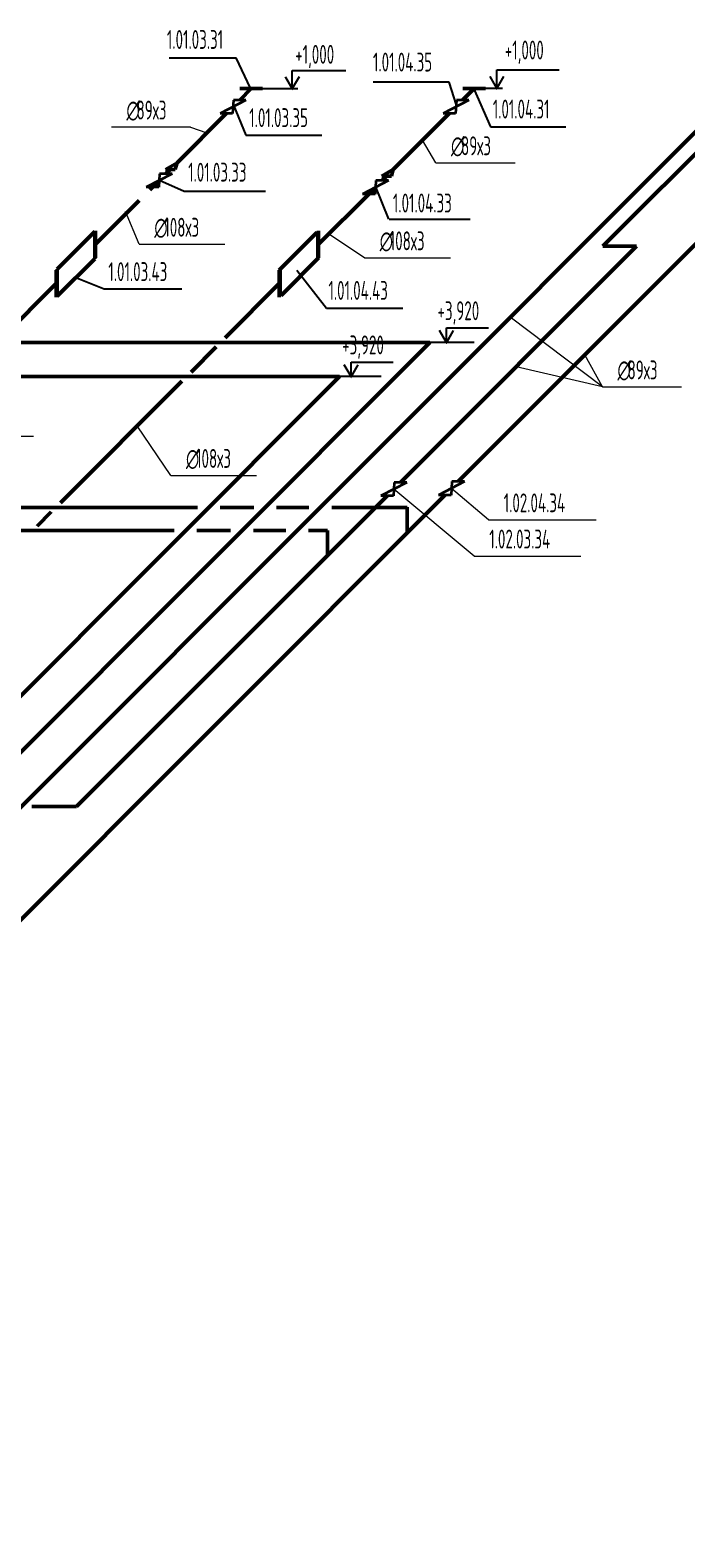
# Model space of a CAD drawing. Header units: millimetres. Extents: x -2281 to 17340, y -2563 to 4166.
# Drawn here: x 5839.3 to 5926.1, y 274.3 to 472.4 of the extents above; entities that cross this region are included whole.
import ezdxf

# ---------------------------------------------------------------- set-up
doc = ezdxf.new("R2010")
doc.units = ezdxf.units.MM
for name, pattern in [('K5LT32777', [0]), ('K5LT32781', [0]), ('K5LT32783', [0]), ('K5LT32788', [0]), ('K5LT32797', [0]), ('K5LT32799', [0]), ('K5LT32808', [0]), ('K5LT32823', [0]), ('K5LT_THIN', [0])]:
    doc.linetypes.add(name, pattern=pattern)
doc.layers.add('Системный слой', color=7, linetype='Continuous')
doc.styles.add('KTEXTSTYLE', font='GOST_AU.SHX', dxfattribs={"width": 0.96, "height": 5})

# ---------------------------------------------------------------- blocks, each defined once
blk = doc.blocks.new('U1374')
at = {"layer": 'Системный слой', "color": 7, "linetype": 'K5LT_THIN', "lineweight": 13}
for q in [(5851.91, 448.42), (5865.08, 444.1)]:
    blk.add_line((5853.74, 444.1), q, dxfattribs=at)
at = {"layer": 'Системный слой', "color": 7, "char_height": 2.5, "attachment_point": 1, "style": 'KTEXTSTYLE'}
for s, insert in [('\\H3.5;\\W0.965;\\Q15;\\Q0;\\W0.715;\\H2.50;∅', (5855.74, 447.6)), ('\\H3.5;\\W0.965;\\Q15;\\Q0;\\W0.715;\\H2.50;108х3', (5857.06, 447.6))]:
    blk.add_mtext(s, dxfattribs=dict(at, insert=insert))
blk = doc.blocks.new('U1375')
at = {"layer": 'Системный слой', "color": 7, "linetype": 'K5LT_THIN', "lineweight": 13}
for q in [(5878.83, 445.46), (5894.9, 442.31)]:
    blk.add_line((5883.56, 442.31), q, dxfattribs=at)
at = {"layer": 'Системный слой', "color": 7, "char_height": 2.5, "attachment_point": 1, "style": 'KTEXTSTYLE'}
for s, insert in [('\\H3.5;\\W0.965;\\Q15;\\Q0;\\W0.715;\\H2.50;∅', (5885.56, 445.81)), ('\\H3.5;\\W0.965;\\Q15;\\Q0;\\W0.715;\\H2.50;108х3', (5886.88, 445.81))]:
    blk.add_mtext(s, dxfattribs=dict(at, insert=insert))
blk = doc.blocks.new('U1378')
at = {"layer": 'Системный слой', "color": 7, "linetype": 'K5LT_THIN', "lineweight": 13}
for q in [(5891.22, 457.85), (5903.47, 454.87)]:
    blk.add_line((5892.99, 454.87), q, dxfattribs=at)
at = {"layer": 'Системный слой', "color": 7, "char_height": 2.5, "attachment_point": 1, "style": 'KTEXTSTYLE'}
for s, insert in [('\\H3.5;\\W0.965;\\Q15;\\Q0;\\W0.715;\\H2.50;∅', (5894.99, 458.37)), ('\\H3.5;\\W0.965;\\Q15;\\Q0;\\W0.715;\\H2.50;89х3', (5896.31, 458.37))]:
    blk.add_mtext(s, dxfattribs=dict(at, insert=insert))
blk = doc.blocks.new('U1379')
at = {"layer": 'Системный слой', "color": 7, "linetype": 'K5LT_THIN', "lineweight": 13}
for q in [(5850.05, 459.59), (5862.69, 458.82)]:
    blk.add_line((5860.54, 459.59), q, dxfattribs=at)
at = {"layer": 'Системный слой', "color": 7, "char_height": 2.5, "attachment_point": 1, "style": 'KTEXTSTYLE'}
for s, insert in [('\\H3.5;\\W0.965;\\Q15;\\Q0;\\W0.715;\\H2.50;∅', (5852.05, 463.09)), ('\\H3.5;\\W0.965;\\Q15;\\Q0;\\W0.715;\\H2.50;89х3', (5853.38, 463.09))]:
    blk.add_mtext(s, dxfattribs=dict(at, insert=insert))
blk = doc.blocks.new('U1380')
at = {"layer": 'Системный слой', "color": 7, "linetype": 'K5LT_THIN', "lineweight": 13}
for q in [(5826.56, 423.07), (5839.73, 418.76)]:
    blk.add_line((5828.39, 418.76), q, dxfattribs=at)
at = {"layer": 'Системный слой', "color": 7, "char_height": 2.5, "attachment_point": 1, "style": 'KTEXTSTYLE'}
for s, insert in [('\\H3.5;\\W0.965;\\Q15;\\Q0;\\W0.715;\\H2.50;∅', (5830.39, 422.26)), ('\\H3.5;\\W0.965;\\Q15;\\Q0;\\W0.715;\\H2.50;108х3', (5831.71, 422.26))]:
    blk.add_mtext(s, dxfattribs=dict(at, insert=insert))
blk = doc.blocks.new('U1381')
at = {"layer": 'Системный слой', "color": 7, "linetype": 'K5LT_THIN', "lineweight": 13}
for q in [(5853.48, 420.12), (5869.27, 413.55)]:
    blk.add_line((5857.93, 413.55), q, dxfattribs=at)
at = {"layer": 'Системный слой', "color": 7, "char_height": 2.5, "attachment_point": 1, "style": 'KTEXTSTYLE'}
for s, insert in [('\\H3.5;\\W0.965;\\Q15;\\Q0;\\W0.715;\\H2.50;∅', (5859.93, 417.05)), ('\\H3.5;\\W0.965;\\Q15;\\Q0;\\W0.715;\\H2.50;108х3', (5861.26, 417.05))]:
    blk.add_mtext(s, dxfattribs=dict(at, insert=insert))
blk = doc.blocks.new('U1382')
at = {"layer": 'Системный слой', "color": 7, "linetype": 'K5LT_THIN', "lineweight": 13}
for q in [(5887.41, 411.74), (5912.17, 402.9)]:
    blk.add_line((5898.05, 402.9), q, dxfattribs=at)
at = {"layer": 'Системный слой', "color": 7, "insert": (5900.05, 406.4), "char_height": 2.5, "attachment_point": 1, "style": 'KTEXTSTYLE'}
blk.add_mtext('\\H3.5;\\W0.965;\\Q15;\\Q0;\\W0.715;\\H2.50;{\\c255;1.02.03.34}', dxfattribs=at)
blk = doc.blocks.new('U1383')
at = {"layer": 'Системный слой', "color": 7, "linetype": 'K5LT_THIN', "lineweight": 13}
for q in [(5895.06, 411.85), (5914.21, 407.68)]:
    blk.add_line((5899.96, 407.68), q, dxfattribs=at)
at = {"layer": 'Системный слой', "color": 7, "insert": (5901.96, 411.18), "char_height": 2.5, "attachment_point": 1, "style": 'KTEXTSTYLE'}
blk.add_mtext('\\H3.5;\\W0.965;\\Q15;\\Q0;\\W0.715;\\H2.50;{\\c255;1.02.04.34}', dxfattribs=at)
blk = doc.blocks.new('U1398')
at = {"layer": 'Системный слой', "color": 7, "linetype": 'K5LT_THIN', "lineweight": 13}
for q in [(5912.71, 429.49), (5925.5, 425.25)]:
    blk.add_line((5915.01, 425.25), q, dxfattribs=at)
at = {"layer": 'Системный слой', "color": 7, "char_height": 2.5, "attachment_point": 1, "style": 'KTEXTSTYLE'}
for s, insert in [('\\H3.5;\\W0.965;\\Q15;\\Q0;\\W0.715;\\H2.50;∅', (5917.01, 428.75)), ('\\H3.5;\\W0.965;\\Q15;\\Q0;\\W0.715;\\H2.50;89х3', (5918.34, 428.75))]:
    blk.add_mtext(s, dxfattribs=dict(at, insert=insert))

msp = doc.modelspace()

# ---------------------------------------------------------------- hatches: boundary and pattern name
at = {"layer": 'Системный слой', "true_color": 0xbf7fff}
for points in [[(5854.66279, 451.63228), (5856.32946, 451.63228), (5856.38001, 452.51616)], [(5883.27891, 450.74839), (5884.94558, 450.74839), (5884.99613, 451.63228)]]:
    msp.add_hatch(color=191, dxfattribs=at).paths.add_polyline_path(points)

# ---------------------------------------------------------------- linework, layer by layer
at = {"layer": 'Системный слой', "color": 7, "linetype": 'K5LT32777', "lineweight": 25}
for p, q in [((5857.68975, 468.73545), (5866.57464, 468.73545)), ((5868.44832, 464.72127), (5866.57464, 468.73545)), ((5893.92629, 465.51936), (5884.70654, 465.51936)), ((5894.75963, 465.51936), (5893.92629, 465.51936)), ((5895.7177, 462.5021), (5894.75963, 465.51936)), ((5897.94832, 464.72127), (5900.21069, 459.62439)), ((5866.2177, 462.5021), (5867.86391, 458.51814)), ((5900.21069, 459.62439), (5910.17735, 459.62439)), ((5867.86391, 458.51814), (5868.69724, 458.51814)), ((5868.69724, 458.51814), (5877.88699, 458.51814)), ((5856.41427, 452.56924), (5859.70339, 451.12317)), ((5884.9336, 451.79448), (5886.71334, 447.42647)), ((5859.70339, 451.12317), (5860.53672, 451.12317)), ((5860.53672, 451.12317), (5870.43672, 451.12317)), ((5886.79503, 447.42647), (5897.52836, 447.42647)), ((5874.60783, 440.69763), (5878.49384, 435.67903)), ((5845.36671, 439.71119), (5849.11621, 438.23857)), ((5849.11621, 438.23857), (5849.94954, 438.23857)), ((5849.94954, 438.23857), (5859.37866, 438.23857)), ((5878.49384, 435.67903), (5879.32718, 435.67903)), ((5879.32718, 435.67903), (5888.62344, 435.67903))]:
    msp.add_line(p, q, dxfattribs=at)
at = {"layer": 'Системный слой', "color": 7, "linetype": 'K5LT32823', "lineweight": 25}
for p, q in [((5873.99142, 464.68382), (5873.09142, 466.24267)), ((5873.99142, 464.68382), (5873.99142, 467.08741)), ((5873.99142, 467.08741), (5881.07907, 467.08741)), ((5874.89142, 466.24267), (5873.99142, 464.68382)), ((5901.04402, 464.73994), (5900.14402, 466.29878)), ((5901.04402, 464.73994), (5901.04402, 467.14353)), ((5901.04402, 467.14353), (5909.302, 467.14353)), ((5901.94402, 466.29878), (5901.04402, 464.73994)), ((5868.54767, 464.68382), (5874.7354, 464.68382)), ((5899.30583, 464.73994), (5901.788, 464.73994)), ((5894.37728, 431.14241), (5893.47728, 432.70126)), ((5894.37728, 431.14241), (5894.37728, 433.05481)), ((5894.37728, 433.05481), (5899.96061, 433.05481)), ((5895.27728, 432.70126), (5894.37728, 431.14241)), ((5898.0533, 431.14241), (5891.79531, 431.14241)), ((5881.76676, 426.62514), (5880.86676, 428.18398)), ((5881.76676, 426.62514), (5881.76676, 428.53753)), ((5881.76676, 428.53753), (5887.35009, 428.53753)), ((5882.66676, 428.18398), (5881.76676, 426.62514)), ((5885.75711, 426.62514), (5879.49912, 426.62514))]:
    msp.add_line(p, q, dxfattribs=at)
at = {"layer": 'Системный слой', "color": 151, "linetype": 'K5LT32788', "lineweight": 50, "true_color": 0x7fbfff}
msp.add_line((5933.09769, 464.74526), (5574.82634, 106.4739), dxfattribs=at)
at = {"layer": 'Системный слой', "color": 191, "linetype": 'K5LT32781', "lineweight": 50, "true_color": 0xbf7fff}
for p, q in [((5868.54767, 464.68382), (5867.02739, 463.16354)), ((5867.06434, 464.68382), (5870.03101, 464.68382)), ((5898.04767, 464.68382), (5896.52739, 463.16354)), ((5896.56434, 464.68382), (5899.53101, 464.68382)), ((5865.25963, 461.39578), (5858.73703, 454.87318)), ((5894.75963, 461.39578), (5891.21685, 457.853)), ((5915.07044, 443.84627), (5932.49769, 461.24819)), ((5891.21685, 457.853), (5887.35315, 453.9893)), ((5857.22815, 453.9893), (5858.73703, 454.87318)), ((5857.85315, 453.9893), (5857.22815, 453.9893)), ((5857.85315, 453.9893), (5857.26389, 453.40004)), ((5858.47815, 453.9893), (5857.85315, 453.9893)), ((5858.73703, 454.87318), (5858.47815, 453.9893)), ((5885.84427, 453.10542), (5887.35315, 453.9893)), ((5887.35315, 453.9893), (5887.09427, 453.10542)), ((5886.46927, 453.10542), (5885.84427, 453.10542)), ((5886.46927, 453.10542), (5885.88001, 452.51616)), ((5887.09427, 453.10542), (5886.46927, 453.10542)), ((5853.7382, 449.87435), (5847.96839, 444.10454)), ((5855.49613, 451.63228), (5855.14382, 451.27997)), ((5884.11224, 450.74839), (5877.46839, 444.10454)), ((5847.85054, 445.77835), (5842.88288, 440.81069)), ((5847.85054, 445.77835), (5847.85054, 442.19502)), ((5847.96839, 445.8962), (5847.96839, 442.31287)), ((5877.35054, 445.77835), (5877.35054, 442.19502)), ((5877.46839, 445.8962), (5877.46839, 442.31287)), ((5877.23269, 445.6605), (5872.26503, 440.69284)), ((5888.29275, 412.62035), (5919.51866, 443.84627)), ((5915.07044, 443.84627), (5919.51866, 443.84627)), ((5847.85054, 442.19502), (5842.88288, 437.22736)), ((5877.46839, 442.31287), (5872.50073, 437.34521)), ((5842.76503, 440.69284), (5842.76503, 437.10951)), ((5842.88288, 440.81069), (5842.88288, 437.22736)), ((5872.26503, 440.69284), (5872.26503, 437.10951)), ((5872.38288, 440.81069), (5872.38288, 437.22736)), ((5842.76503, 438.90117), (5835.60626, 431.74241)), ((5872.26503, 438.90117), (5865.10626, 431.74241)), ((5570.64459, 109.58729), (5892.19972, 431.14241)), ((5751.20606, 431.14241), (5892.19972, 431.14241)), ((5863.90626, 430.54241), (5860.58899, 427.22514)), ((5859.38899, 426.02514), (5843.30147, 409.93762)), ((5845.45561, 369.81043), (5886.52498, 410.85259)), ((5842.10147, 408.73762), (5840.23396, 406.87011)), ((5858.36328, 406.27011), (5793.17558, 406.27011)), ((5865.81893, 406.27011), (5861.38027, 406.27011)), ((5873.11405, 406.27011), (5868.83591, 406.27011)), ((5878.62458, 406.27011), (5876.13104, 406.27011)), ((5878.62458, 402.89754), (5878.62458, 406.27011)), ((5845.45561, 369.81043), (5839.52994, 369.81043))]:
    msp.add_line(p, q, dxfattribs=at)
at = {"layer": 'Системный слой', "color": 191, "linetype": 'K5LT32797', "lineweight": 35, "true_color": 0xbf7fff}
for p, q in [((5867.86073, 463.16354), (5864.42629, 461.39578)), ((5866.19406, 463.16354), (5866.09296, 461.39578)), ((5867.86073, 463.16354), (5866.19406, 463.16354)), ((5897.36073, 463.16354), (5893.92629, 461.39578)), ((5895.69406, 463.16354), (5895.59296, 461.39578)), ((5897.36073, 463.16354), (5895.69406, 463.16354)), ((5866.09296, 461.39578), (5864.42629, 461.39578)), ((5895.59296, 461.39578), (5893.92629, 461.39578)), ((5858.09723, 453.40004), (5854.66279, 451.63228)), ((5856.43056, 453.40004), (5856.32946, 451.63228)), ((5858.09723, 453.40004), (5856.43056, 453.40004)), ((5886.71334, 452.51616), (5883.27891, 450.74839)), ((5885.04668, 452.51616), (5884.94558, 450.74839)), ((5886.71334, 452.51616), (5885.04668, 452.51616)), ((5856.32946, 451.63228), (5854.66279, 451.63228)), ((5884.94558, 450.74839), (5883.27891, 450.74839))]:
    msp.add_line(p, q, dxfattribs=at)
at = {"layer": 'Системный слой', "color": 211, "linetype": 'K5LT32783', "lineweight": 50, "true_color": 0xff7fff}
for p, q in [((5930.53599, 447.32112), (5895.94732, 412.73245)), ((5880.2268, 426.62514), (5566.47405, 112.87239)), ((5715.37898, 426.62514), (5880.2268, 426.62514)), ((5894.17956, 410.96469), (5820.82583, 337.61096)), ((5807.88396, 409.33762), (5861.43079, 409.33762)), ((5864.44778, 409.33762), (5868.88644, 409.33762)), ((5871.90342, 409.33762), (5876.18156, 409.33762)), ((5879.19855, 409.33762), (5889.20689, 409.33762)), ((5889.20689, 405.99202), (5889.20689, 409.36459))]:
    msp.add_line(p, q, dxfattribs=at)
at = {"layer": 'Системный слой', "color": 7, "linetype": 'K5LT_THIN', "lineweight": 13}
for q in [(5902.82713, 434.4747), (5903.5956, 427.92321)]:
    msp.add_line((5915.01304, 425.25349), q, dxfattribs=at)
at = {"layer": 'Системный слой', "color": 200, "linetype": 'K5LT32808', "lineweight": 35, "true_color": 0xbf00ff}
for p, q in [((5889.12609, 412.62035), (5885.69165, 410.85259)), ((5887.45942, 412.62035), (5887.35832, 410.85259)), ((5889.12609, 412.62035), (5887.45942, 412.62035)), ((5887.35832, 410.85259), (5885.69165, 410.85259))]:
    msp.add_line(p, q, dxfattribs=at)
at = {"layer": 'Системный слой', "color": 211, "linetype": 'K5LT32799', "lineweight": 35, "true_color": 0xff7fff}
for p, q in [((5896.78066, 412.73245), (5893.34622, 410.96469)), ((5895.11399, 412.73245), (5895.01289, 410.96469)), ((5896.78066, 412.73245), (5895.11399, 412.73245)), ((5895.01289, 410.96469), (5893.34622, 410.96469))]:
    msp.add_line(p, q, dxfattribs=at)
at = {"layer": 'Системный слой', "color": 7, "linetype": 'K5LT32823', "const_width": 0.25}
for points in [[(5874.89142, 466.24267), (5873.99142, 464.68382), (5873.09142, 466.24267)], [(5901.94402, 466.29878), (5901.04402, 464.73994), (5900.14402, 466.29878)], [(5895.27728, 432.70126), (5894.37728, 431.14241), (5893.47728, 432.70126)], [(5882.66676, 428.18398), (5881.76676, 426.62514), (5880.86676, 428.18398)]]:
    msp.add_lwpolyline(points, dxfattribs=at)

# ---------------------------------------------------------------- block references
at = {"layer": 'Системный слой'}
for name in ['U1379', 'U1378', 'U1374', 'U1375', 'U1398', 'U1380', 'U1381', 'U1382', 'U1383']:
    msp.add_blockref(name, (0, 0), dxfattribs=at)

# ---------------------------------------------------------------- texts
at = {"layer": 'Системный слой', "color": 7, "char_height": 2.5, "attachment_point": 1, "style": 'KTEXTSTYLE'}
for s, insert in [('\\H3.5;\\W0.965;\\Q15;\\Q0;\\W0.715;\\H2.50;1.01.03.31', (5857.40119, 472.41894)), ('\\H3.5;\\W0.965;\\Q15;\\Q0;\\W0.715;\\H2.50;+1,000', (5874.37774, 470.45696)), ('\\H3.5;\\W0.965;\\Q15;\\Q0;\\W0.715;\\H2.50;+1,000', (5902.10513, 471.02718)), ('\\H3.5;\\W0.965;\\Q15;\\Q0;\\W0.715;\\H2.50;1.01.04.35', (5884.6624, 469.43603)), ('\\H3.5;\\W0.965;\\Q15;\\Q0;\\W0.715;\\H2.50;1.01.03.35', (5868.29584, 462.08741)), ('\\H3.5;\\W0.965;\\Q15;\\Q0;\\W0.715;\\H2.50;1.01.04.31', (5900.50973, 463.22658)), ('\\H3.5;\\W0.965;\\Q15;\\Q0;\\W0.715;\\H2.50;1.01.03.33', (5860.20546, 454.88338)), ('\\H3.5;\\W0.965;\\Q15;\\Q0;\\W0.715;\\H2.50;1.01.04.33', (5887.29997, 450.80744)), ('\\H3.5;\\W0.965;\\Q15;\\Q0;\\W0.715;\\H2.50;1.01.03.43', (5849.65522, 441.73646)), ('\\H3.5;\\W0.965;\\Q15;\\Q0;\\W0.715;\\H2.50;1.01.04.43', (5878.76771, 439.2613)), ('\\H3.5;\\W0.965;\\Q15;\\Q0;\\W0.715;\\H2.50;+3,920', (5893.19976, 436.57178)), ('\\H3.5;\\W0.965;\\Q15;\\Q0;\\W0.715;\\H2.50;+3,920', (5880.58924, 432.0545))]:
    msp.add_mtext(s, dxfattribs=dict(at, insert=insert))

doc.saveas('drawing.dxf')
